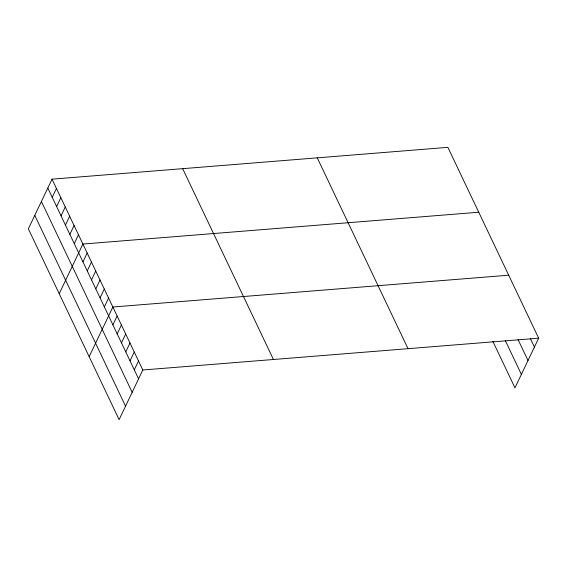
<?xml version="1.0" encoding="UTF-8"?>
<svg xmlns="http://www.w3.org/2000/svg" width="567" height="567" viewBox="0 0 567 567"><rect width="100%" height="100%" fill="white"/><g stroke="black" fill="none" stroke-linecap="round" stroke-linejoin="round"><path stroke-width="0.85" d="M52.036 179.165L28.35 228.82L119.12 419.651L142.806 369.989L52.036 179.165L447.88 147.349L538.65 338.18L514.964 387.835L492.851 341.355M52.221 197.288L56.445 188.428M56.629 206.558L60.853 197.699M61.038 215.829L65.262 206.969M65.446 225.092L69.67 216.24M69.854 234.362L74.079 225.503M74.263 243.633L78.487 234.773M59.209 293.706L82.902 244.044L478.739 212.228M82.952 261.897L87.176 253.038M87.233 270.891L91.457 262.039M91.514 279.892L95.738 271.033M95.788 288.887L100.019 280.027M100.068 297.881L104.293 289.021M104.349 306.882L108.573 298.022M89.168 356.678L112.854 307.016L508.698 275.201M112.911 324.87L117.135 316.01M117.185 333.864L121.409 325.011M121.466 342.865L125.69 334.006M125.746 351.859L129.971 343M130.027 360.853L134.251 352.001M134.301 369.854L138.525 360.995M142.806 369.989L538.65 338.18M530.499 338.79L534.426 347.032M518.018 339.505L528.005 360.499M505.339 340.639L521.385 374.376M317.251 157.846L408.02 348.677M182.666 168.661L273.436 359.492M47.812 188.017L138.582 378.848M41.391 201.483L132.161 392.314M34.771 215.361L125.541 406.185"/></g></svg>
